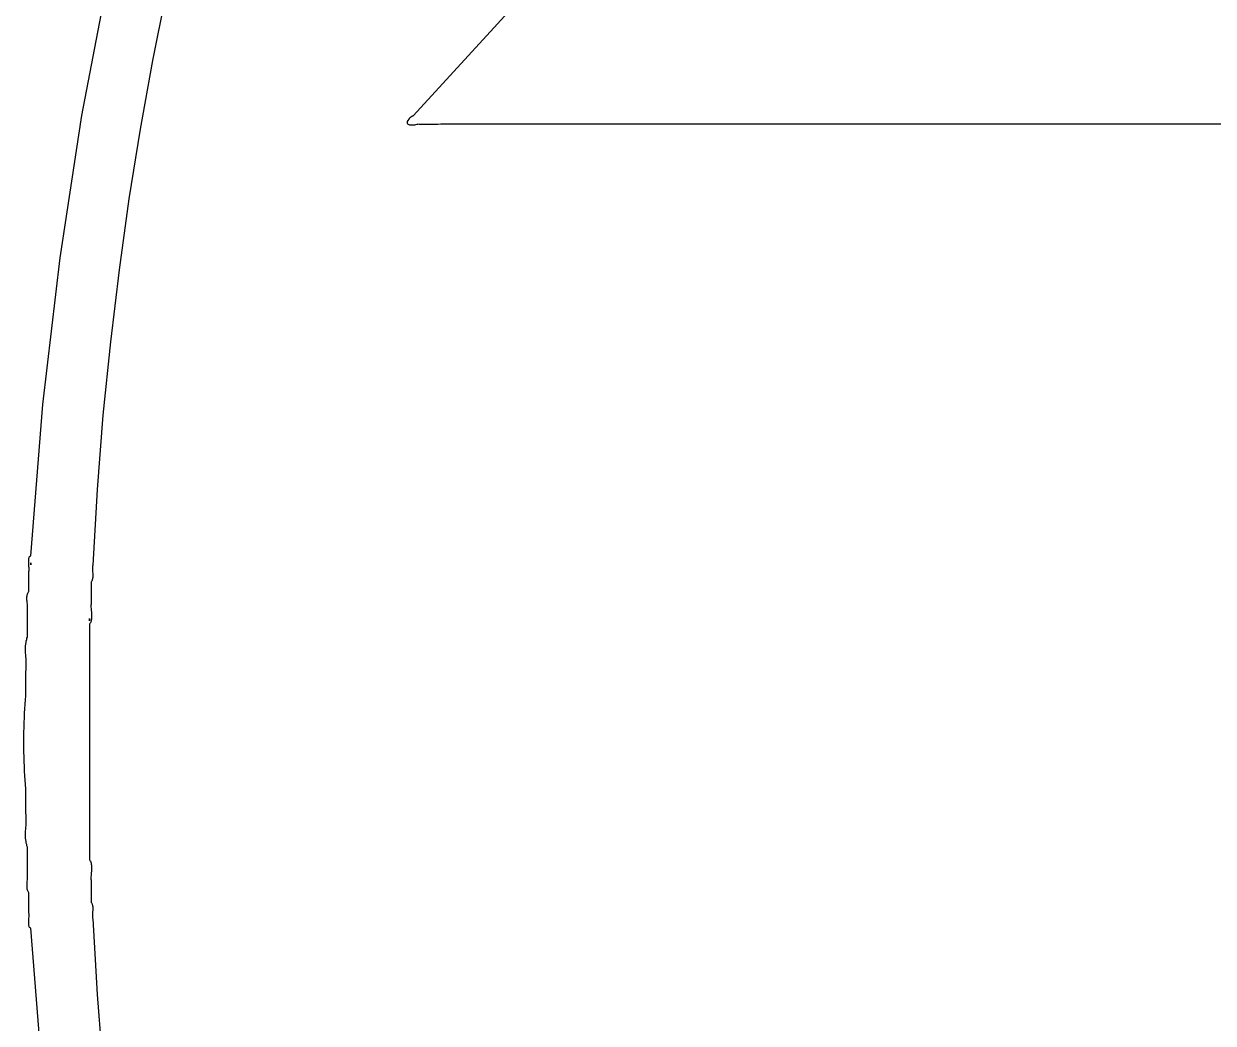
# Model space of a CAD drawing. Header units: metres. Extents: x -185 to 1201, y -340 to 309.
# Drawn here: x 881.21 to 885.329, y 64.293 to 67.753 of the extents above; entities that cross this region are included whole.
import ezdxf

# ---------------------------------------------------------------- set-up
doc = ezdxf.new("R2010")
doc.units = ezdxf.units.M

msp = doc.modelspace()

# ---------------------------------------------------------------- linework, layer by layer
for p, q in [((882.839, 67.7408), (883.12, 68.048)), ((881.411, 67.4353), (881.502, 67.912)), ((881.703, 67.8591), (881.656, 67.6257)), ((882.558, 67.4343), (882.839, 67.7408)), ((881.656, 67.6257), (881.613, 67.3884)), ((881.336, 66.9432), (881.411, 67.4353)), ((882.544, 67.4234), (882.547, 67.4291)), ((882.547, 67.4291), (882.548, 67.4291)), ((882.548, 67.4292), (882.549, 67.4294)), ((882.548, 67.4291), (882.548, 67.4292)), ((882.549, 67.4296), (882.55, 67.4299)), ((882.549, 67.4294), (882.549, 67.4296)), ((882.55, 67.4299), (882.551, 67.4306)), ((882.551, 67.4306), (882.553, 67.4321)), ((882.553, 67.4321), (882.554, 67.4332)), ((882.554, 67.4332), (882.555, 67.4337)), ((882.555, 67.4337), (882.556, 67.434)), ((882.556, 67.434), (882.557, 67.4341)), ((882.557, 67.4342), (882.558, 67.4343)), ((882.557, 67.4341), (882.557, 67.4342)), ((881.613, 67.3884), (881.574, 67.1471)), ((882.539, 67.4145), (882.541, 67.4186)), ((882.539, 67.4111), (882.539, 67.4145)), ((882.539, 67.4083), (882.539, 67.4111)), ((882.54, 67.4061), (882.539, 67.4083)), ((882.542, 67.4044), (882.54, 67.4061)), ((882.541, 67.4186), (882.544, 67.4234)), ((882.544, 67.4032), (882.542, 67.4044)), ((882.547, 67.4024), (882.544, 67.4032)), ((882.55, 67.4019), (882.547, 67.4024)), ((882.553, 67.4018), (882.55, 67.4019)), ((882.556, 67.4019), (882.553, 67.4018)), ((882.559, 67.4022), (882.556, 67.4019)), ((882.563, 67.4026), (882.559, 67.4022)), ((882.566, 67.4032), (882.563, 67.4026)), ((882.571, 67.4043), (882.566, 67.4032)), ((882.574, 67.405), (882.571, 67.4043)), ((882.575, 67.4051), (882.574, 67.405)), ((882.579, 67.4049), (882.575, 67.4051)), ((882.582, 67.4047), (882.579, 67.4049)), ((882.586, 67.4045), (882.582, 67.4047)), ((882.594, 67.4043), (882.586, 67.4045)), ((882.602, 67.4043), (882.594, 67.4043)), ((882.615, 67.4044), (882.602, 67.4043)), ((882.644, 67.405), (882.615, 67.4044)), ((882.654, 67.4051), (882.644, 67.405)), ((892.53, 67.4051), (882.654, 67.4051)), ((881.574, 67.1471), (881.54, 66.9018)), ((881.276, 66.4354), (881.336, 66.9432)), ((881.54, 66.9018), (881.51, 66.6523)), ((881.51, 66.6523), (881.484, 66.3986)), ((881.234, 65.9112), (881.276, 66.4354)), ((881.484, 66.3986), (881.464, 66.1407)), ((881.464, 66.1407), (881.449, 65.8783)), ((881.228, 65.9019), (881.229, 65.9044)), ((881.229, 65.9065), (881.23, 65.9084)), ((881.229, 65.9044), (881.229, 65.9065)), ((881.23, 65.9084), (881.232, 65.91)), ((881.232, 65.91), (881.234, 65.9112)), ((881.227, 65.8964), (881.228, 65.8993)), ((881.227, 65.8934), (881.227, 65.8964)), ((881.227, 65.8903), (881.227, 65.8934)), ((881.227, 65.887), (881.227, 65.8903)), ((881.228, 65.8802), (881.227, 65.887)), ((881.228, 65.8993), (881.228, 65.9019)), ((881.228, 65.8734), (881.228, 65.8802)), ((881.229, 65.8699), (881.228, 65.8734)), ((881.229, 65.8666), (881.229, 65.8699)), ((881.229, 65.8633), (881.229, 65.8666)), ((881.229, 65.8602), (881.229, 65.8633)), ((881.234, 65.8834), (881.234, 65.8868)), ((881.234, 65.8868), (881.234, 65.8801)), ((881.234, 65.8801), (881.234, 65.8834)), ((881.449, 65.8783), (881.448, 65.8757)), ((881.448, 65.8757), (881.448, 65.8729)), ((881.448, 65.8729), (881.448, 65.8699)), ((881.448, 65.8699), (881.448, 65.8667)), ((881.448, 65.8667), (881.448, 65.8634)), ((881.448, 65.8634), (881.448, 65.8601)), ((881.228, 65.8571), (881.229, 65.8602)), ((881.228, 65.8543), (881.228, 65.8571)), ((881.228, 65.788), (881.228, 65.8543)), ((881.444, 65.8226), (881.443, 65.8214)), ((881.446, 65.8242), (881.444, 65.8226)), ((881.447, 65.8262), (881.446, 65.8242)), ((881.448, 65.8309), (881.447, 65.8284)), ((881.447, 65.8284), (881.447, 65.8262)), ((881.448, 65.8601), (881.449, 65.8463)), ((881.449, 65.8366), (881.448, 65.8337)), ((881.448, 65.8337), (881.448, 65.8309)), ((881.449, 65.8463), (881.449, 65.843)), ((881.449, 65.843), (881.449, 65.8397)), ((881.449, 65.8397), (881.449, 65.8366)), ((881.223, 65.7787), (881.224, 65.7815)), ((881.224, 65.7815), (881.225, 65.784)), ((881.225, 65.784), (881.226, 65.7862)), ((881.226, 65.7862), (881.228, 65.788)), ((881.443, 65.8214), (881.443, 65.7475)), ((881.221, 65.7689), (881.222, 65.7724)), ((881.221, 65.7653), (881.221, 65.7689)), ((881.221, 65.7615), (881.221, 65.7653)), ((881.221, 65.7576), (881.221, 65.7615)), ((881.222, 65.7537), (881.221, 65.7576)), ((881.222, 65.7757), (881.223, 65.7787)), ((881.222, 65.7724), (881.222, 65.7757)), ((881.223, 65.7378), (881.222, 65.7537)), ((881.443, 65.7442), (881.442, 65.7406)), ((881.442, 65.7406), (881.442, 65.7369)), ((881.443, 65.7475), (881.443, 65.7442)), ((881.223, 65.734), (881.223, 65.7378)), ((881.223, 65.7303), (881.223, 65.734)), ((881.223, 65.7268), (881.223, 65.7303)), ((881.223, 65.7234), (881.223, 65.7268)), ((881.223, 65.7202), (881.223, 65.7234)), ((881.223, 65.6299), (881.223, 65.7202)), ((881.442, 65.7369), (881.442, 65.733)), ((881.442, 65.733), (881.443, 65.729)), ((881.443, 65.729), (881.443, 65.7249)), ((881.443, 65.7249), (881.444, 65.7124)), ((881.444, 65.7124), (881.444, 65.7082)), ((881.444, 65.7082), (881.444, 65.7041)), ((881.444, 65.7041), (881.444, 65.7)), ((881.444, 65.7), (881.444, 65.6961)), ((881.438, 65.6898), (881.438, 65.694)), ((881.438, 65.694), (881.438, 65.6857)), ((881.438, 65.6857), (881.438, 65.6898)), ((881.439, 65.6765), (881.438, 65.6741)), ((881.438, 65.6741), (881.438, 64.8585)), ((881.441, 65.6792), (881.439, 65.6765)), ((881.442, 65.6821), (881.441, 65.6792)), ((881.443, 65.6853), (881.442, 65.6821)), ((881.444, 65.6923), (881.443, 65.6887)), ((881.443, 65.6887), (881.443, 65.6853)), ((881.444, 65.6961), (881.444, 65.6923)), ((881.218, 65.616), (881.22, 65.621)), ((881.218, 65.6108), (881.218, 65.616)), ((881.22, 65.621), (881.221, 65.6257)), ((881.221, 65.6257), (881.223, 65.6299)), ((881.216, 65.5995), (881.217, 65.6053)), ((881.216, 65.5935), (881.216, 65.5995)), ((881.216, 65.5874), (881.216, 65.5935)), ((881.216, 65.5811), (881.216, 65.5874)), ((881.216, 65.5747), (881.216, 65.5811)), ((881.217, 65.5682), (881.216, 65.5747)), ((881.217, 65.6053), (881.218, 65.6108)), ((881.218, 65.5485), (881.217, 65.5682)), ((881.218, 65.542), (881.218, 65.5485)), ((881.218, 65.5355), (881.218, 65.542)), ((881.218, 65.5291), (881.218, 65.5355)), ((881.217, 65.5109), (881.218, 65.5168)), ((881.217, 65.4263), (881.217, 65.5109)), ((881.218, 65.5229), (881.218, 65.5291)), ((881.218, 65.5168), (881.218, 65.5229)), ((881.215, 65.3971), (881.216, 65.4119)), ((881.216, 65.4119), (881.217, 65.4263)), ((881.213, 65.366), (881.214, 65.3818)), ((881.214, 65.3818), (881.215, 65.3971)), ((881.211, 65.3335), (881.212, 65.3499)), ((881.211, 65.3169), (881.211, 65.3335)), ((881.212, 65.3499), (881.213, 65.366)), ((881.21, 65.3001), (881.211, 65.3169)), ((881.21, 65.2831), (881.21, 65.3001)), ((881.21, 65.2661), (881.21, 65.2831)), ((881.21, 65.2491), (881.21, 65.2661)), ((881.21, 65.2321), (881.21, 65.2491)), ((881.211, 65.2152), (881.21, 65.2321)), ((881.211, 65.1984), (881.211, 65.2152)), ((881.212, 65.1819), (881.211, 65.1984)), ((881.213, 65.1657), (881.212, 65.1819)), ((881.214, 65.1497), (881.213, 65.1657)), ((881.215, 65.1342), (881.214, 65.1497)), ((881.216, 65.1191), (881.215, 65.1342)), ((881.217, 65.1045), (881.216, 65.1191)), ((881.217, 65.0203), (881.217, 65.1045)), ((881.218, 65.0146), (881.217, 65.0203)), ((881.218, 65.0087), (881.218, 65.0146)), ((881.218, 65.0027), (881.218, 65.0087)), ((881.218, 64.9965), (881.218, 65.0027)), ((881.216, 64.9578), (881.217, 64.9643)), ((881.216, 64.9515), (881.216, 64.9578)), ((881.217, 64.9643), (881.218, 64.9837)), ((881.218, 64.9901), (881.218, 64.9965)), ((881.218, 64.9837), (881.218, 64.9901)), ((881.216, 64.9452), (881.216, 64.9515)), ((881.216, 64.9391), (881.216, 64.9452)), ((881.216, 64.9332), (881.216, 64.9391)), ((881.217, 64.9274), (881.216, 64.9332)), ((881.218, 64.9219), (881.217, 64.9274)), ((881.218, 64.9166), (881.218, 64.9219)), ((881.22, 64.9117), (881.218, 64.9166)), ((881.221, 64.907), (881.22, 64.9117)), ((881.223, 64.9027), (881.221, 64.907)), ((881.223, 64.8124), (881.223, 64.9027)), ((881.438, 64.8585), (881.439, 64.8562)), ((881.439, 64.8562), (881.441, 64.8535)), ((881.441, 64.8535), (881.442, 64.8506)), ((881.442, 64.8506), (881.443, 64.8474)), ((881.443, 64.8474), (881.443, 64.8439)), ((881.443, 64.8439), (881.444, 64.8403)), ((881.444, 64.8403), (881.444, 64.8365)), ((881.444, 64.8365), (881.444, 64.8326)), ((881.222, 64.779), (881.223, 64.7948)), ((881.223, 64.8093), (881.223, 64.8124)), ((881.223, 64.8059), (881.223, 64.8093)), ((881.223, 64.8024), (881.223, 64.8059)), ((881.223, 64.7987), (881.223, 64.8024)), ((881.223, 64.7948), (881.223, 64.7987)), ((881.443, 64.8037), (881.442, 64.7997)), ((881.442, 64.7997), (881.442, 64.7958)), ((881.442, 64.7958), (881.442, 64.7921)), ((881.442, 64.7921), (881.443, 64.7885)), ((881.444, 64.8203), (881.443, 64.8119)), ((881.443, 64.8119), (881.443, 64.8037)), ((881.444, 64.8326), (881.444, 64.8286)), ((881.444, 64.8286), (881.444, 64.8245)), ((881.444, 64.8245), (881.444, 64.8203)), ((881.222, 64.775), (881.222, 64.779)), ((881.222, 64.7712), (881.222, 64.775)), ((881.222, 64.7674), (881.222, 64.7712)), ((881.222, 64.7637), (881.222, 64.7674)), ((881.222, 64.7603), (881.222, 64.7637)), ((881.222, 64.757), (881.222, 64.7603)), ((881.223, 64.754), (881.222, 64.757)), ((881.224, 64.7512), (881.223, 64.754)), ((881.225, 64.7487), (881.224, 64.7512)), ((881.443, 64.7885), (881.443, 64.7852)), ((881.443, 64.7852), (881.443, 64.7113)), ((881.226, 64.7465), (881.225, 64.7487)), ((881.228, 64.7447), (881.226, 64.7465)), ((881.228, 64.6765), (881.228, 64.7447)), ((881.443, 64.7113), (881.444, 64.7101)), ((881.444, 64.7101), (881.446, 64.7084)), ((881.228, 64.6739), (881.228, 64.6765)), ((881.229, 64.6712), (881.228, 64.6739)), ((881.229, 64.6682), (881.229, 64.6712)), ((881.446, 64.7084), (881.447, 64.7065)), ((881.447, 64.7065), (881.447, 64.7043)), ((881.447, 64.7043), (881.448, 64.7018)), ((881.448, 64.7018), (881.448, 64.699)), ((881.448, 64.699), (881.449, 64.6961)), ((881.449, 64.6864), (881.448, 64.676)), ((881.448, 64.676), (881.448, 64.6692)), ((881.448, 64.6692), (881.448, 64.666)), ((881.449, 64.6961), (881.449, 64.693)), ((881.449, 64.693), (881.449, 64.6897)), ((881.449, 64.6897), (881.449, 64.6864)), ((881.227, 64.6456), (881.228, 64.6489)), ((881.227, 64.6424), (881.227, 64.6456)), ((881.227, 64.6393), (881.227, 64.6424)), ((881.227, 64.6364), (881.227, 64.6393)), ((881.228, 64.6336), (881.227, 64.6364)), ((881.228, 64.6555), (881.229, 64.662)), ((881.228, 64.6489), (881.228, 64.6555)), ((881.228, 64.6309), (881.228, 64.6336)), ((881.229, 64.6285), (881.228, 64.6309)), ((881.229, 64.6652), (881.229, 64.6682)), ((881.229, 64.662), (881.229, 64.6652)), ((881.229, 64.6263), (881.229, 64.6285)), ((881.448, 64.666), (881.448, 64.6628)), ((881.448, 64.6628), (881.448, 64.6598)), ((881.448, 64.6598), (881.448, 64.657)), ((881.448, 64.657), (881.449, 64.6544)), ((881.449, 64.6544), (881.464, 64.392)), ((881.23, 64.6244), (881.229, 64.6263)), ((881.232, 64.6228), (881.23, 64.6244)), ((881.234, 64.6215), (881.232, 64.6228)), ((881.277, 64.0968), (881.234, 64.6215)), ((881.464, 64.392), (881.485, 64.134))]:
    msp.add_line(p, q)

doc.saveas('drawing.dxf')
